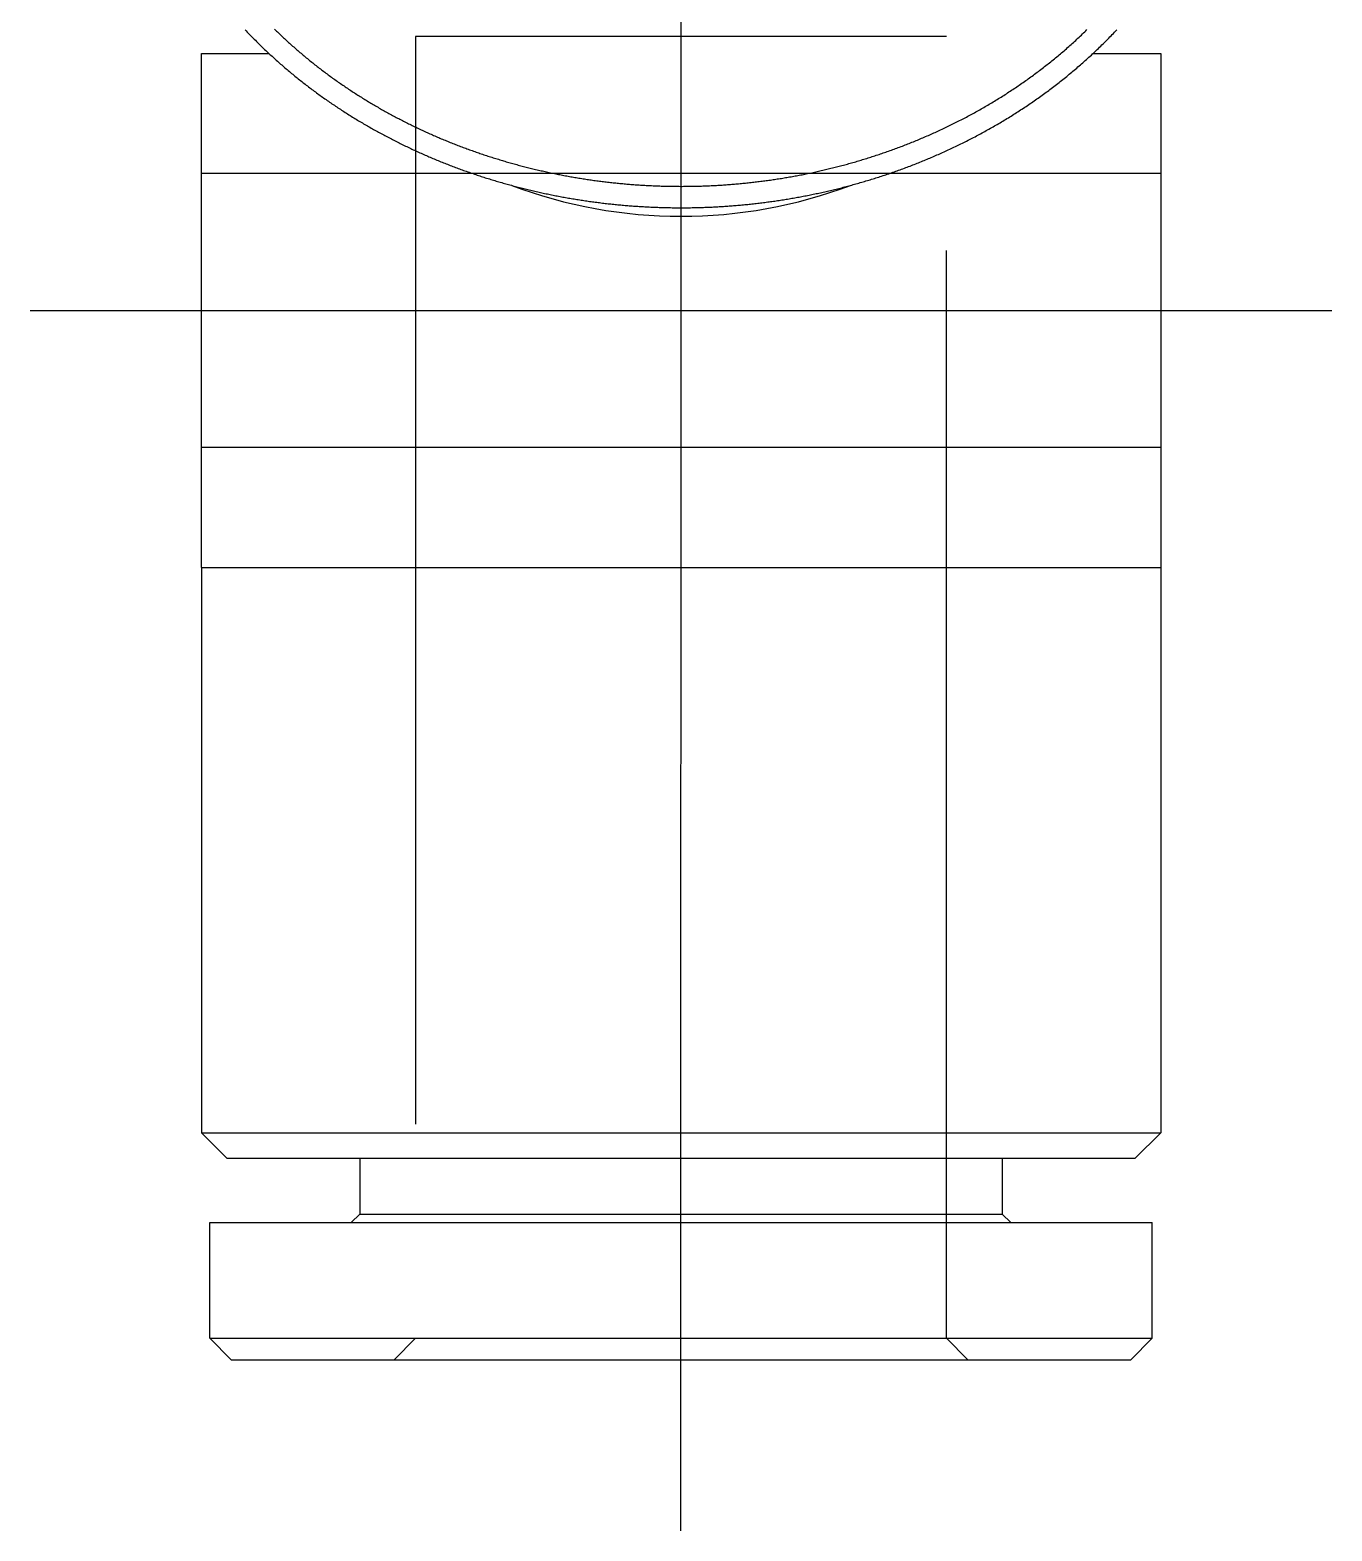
# Model space of a CAD drawing. Extents: x -7.3 to 49.9, y -18.1 to 26.5.
# Drawn here: x 33.76 to 48.96, y -2 to 15.52 of the extents above; entities that cross this region are included whole.
import ezdxf

# ---------------------------------------------------------------- set-up
doc = ezdxf.new("R2010")
doc.units = 0
doc.linetypes.add('CENTER', pattern=[50.8, 31.75, -6.35, 6.35, -6.35])
doc.linetypes.add('DASHED', pattern=[19.05, 12.7, -6.35])
doc.layers.get('0').update_dxf_attribs({"linetype": 'CONTINUOUS'})
doc.layers.add('CENTER', color=1, linetype='CENTER')

msp = doc.modelspace()

# ---------------------------------------------------------------- linework, layer by layer
at = {"color": 3, "linetype": 'DASHED'}
for p, q in [((38.2644, 15.45), (38.2644, 0.25)), ((44.4644, 15.45), (38.2644, 15.45)), ((44.4644, 0.25), (44.4644, 15.45)), ((46.9644, 13.85), (35.7644, 13.85)), ((46.9644, 10.65), (35.7644, 10.65)), ((38.2643, 0.25), (38.0143, 0)), ((44.4644, 0.25), (44.7144, 0))]:
    msp.add_line(p, q, dxfattribs=at)
at = {"color": 7, "linetype": 'CONTINUOUS'}
for p, q in [((35.7644, 9.25), (35.7644, 15.25)), ((35.7644, 15.25), (36.5551, 15.25)), ((46.1736, 15.25), (46.9644, 15.25)), ((46.9644, 15.25), (46.9644, 9.25)), ((35.7644, 9.25), (46.9644, 9.25)), ((35.7644, 9.25), (35.7644, 2.65)), ((46.9644, 9.25), (46.9644, 2.65)), ((35.7644, 2.65), (46.9644, 2.65)), ((36.0644, 2.35), (35.7644, 2.65)), ((46.6644, 2.35), (46.9644, 2.65)), ((46.6644, 2.35), (36.0644, 2.35)), ((37.6144, 2.35), (37.6144, 1.7)), ((45.1144, 2.35), (45.1144, 1.7)), ((35.8644, 1.6), (46.8644, 1.6)), ((35.8644, 0.25), (35.8644, 1.6)), ((37.6144, 1.7), (37.5144, 1.6)), ((37.6144, 1.7), (45.1144, 1.7)), ((45.1144, 1.7), (45.2144, 1.6)), ((46.8644, 0.25), (46.8644, 1.6)), ((35.8643, 0.25), (46.8644, 0.25)), ((35.8644, 0.25), (36.1144, 0)), ((46.6144, 0), (46.8644, 0.25)), ((36.1143, 0), (46.6144, 0))]:
    msp.add_line(p, q, dxfattribs=at)
at = {"color": 7}
for points in [[(36.2777, 15.5258, 0), (36.2893, 15.5136, 0), (36.3009, 15.5013, 0), (36.3125, 15.4891, 0), (36.3242, 15.477, 0), (36.3359, 15.4648, 0), (36.3477, 15.4527, 0), (36.3594, 15.4407, 0), (36.3712, 15.4286, 0), (36.3831, 15.4167, 0), (36.395, 15.4047, 0), (36.4069, 15.3928, 0), (36.4188, 15.3809, 0), (36.4308, 15.369, 0), (36.4428, 15.3572, 0), (36.4549, 15.3454, 0), (36.467, 15.3337, 0), (36.4791, 15.322, 0), (36.4912, 15.3103, 0), (36.5034, 15.2987, 0), (36.5156, 15.2871, 0), (36.5279, 15.2755, 0), (36.5401, 15.2639, 0), (36.5524, 15.2524, 0), (36.5648, 15.241, 0), (36.5772, 15.2295, 0), (36.5896, 15.2181, 0), (36.602, 15.2068, 0), (36.6145, 15.1955, 0), (36.627, 15.1842, 0), (36.6395, 15.1729, 0), (36.6521, 15.1617, 0), (36.6647, 15.1505, 0), (36.6773, 15.1394, 0), (36.6899, 15.1282, 0), (36.7026, 15.1172, 0), (36.7154, 15.1061, 0), (36.7281, 15.0951, 0), (36.7409, 15.0841, 0), (36.7537, 15.0732, 0), (36.7665, 15.0623, 0), (36.7794, 15.0514, 0), (36.7923, 15.0406, 0), (36.8052, 15.0298, 0), (36.8182, 15.019, 0), (36.8312, 15.0083, 0), (36.8442, 14.9976, 0), (36.8572, 14.987, 0), (36.8703, 14.9764, 0), (36.8834, 14.9658, 0), (36.8965, 14.9552, 0), (36.9097, 14.9447, 0), (36.9229, 14.9343, 0), (36.9361, 14.9238, 0), (36.9494, 14.9134, 0), (36.9626, 14.903, 0), (36.9759, 14.8927, 0), (36.9893, 14.8824, 0), (37.0026, 14.8722, 0), (37.016, 14.8619, 0), (37.0294, 14.8518, 0), (37.0429, 14.8416, 0), (37.0563, 14.8315, 0), (37.0698, 14.8214, 0), (37.0833, 14.8114, 0), (37.0969, 14.8014, 0), (37.1105, 14.7914, 0), (37.1241, 14.7815, 0), (37.1377, 14.7716, 0), (37.1513, 14.7617, 0), (37.165, 14.7519, 0), (37.1787, 14.7421, 0), (37.1925, 14.7324, 0), (37.2062, 14.7227, 0), (37.22, 14.713, 0), (37.2338, 14.7033, 0), (37.2476, 14.6937, 0), (37.2615, 14.6842, 0), (37.2754, 14.6746, 0), (37.2893, 14.6651, 0), (37.3032, 14.6557, 0), (37.3172, 14.6463, 0), (37.3311, 14.6369, 0), (37.3451, 14.6275, 0), (37.3592, 14.6182, 0), (37.3732, 14.6089, 0), (37.3873, 14.5997, 0), (37.4014, 14.5905, 0), (37.4155, 14.5813, 0), (37.4296, 14.5722, 0), (37.4438, 14.5631, 0), (37.458, 14.5541, 0), (37.4722, 14.5451, 0), (37.4864, 14.5361, 0), (37.5007, 14.5271, 0), (37.515, 14.5182, 0), (37.5293, 14.5094, 0), (37.5436, 14.5005, 0), (37.5579, 14.4917, 0), (37.5723, 14.483, 0), (37.5867, 14.4743, 0), (37.6011, 14.4656, 0), (37.6155, 14.4569, 0), (37.63, 14.4483, 0), (37.6445, 14.4398, 0), (37.659, 14.4312, 0), (37.6735, 14.4227, 0), (37.688, 14.4143, 0), (37.7026, 14.4058, 0), (37.7171, 14.3975, 0), (37.7317, 14.3891, 0), (37.7463, 14.3808, 0), (37.761, 14.3725, 0), (37.7756, 14.3643, 0), (37.7903, 14.3561, 0), (37.805, 14.3479, 0), (37.8197, 14.3398, 0), (37.8344, 14.3317, 0), (37.8492, 14.3237, 0), (37.864, 14.3157, 0), (37.8787, 14.3077, 0), (37.8935, 14.2997, 0), (37.9084, 14.2918, 0), (37.9232, 14.284, 0), (37.9381, 14.2762, 0), (37.953, 14.2684, 0), (37.9678, 14.2606, 0), (37.9828, 14.2529, 0), (37.9977, 14.2452, 0), (38.0126, 14.2376, 0), (38.0276, 14.23, 0), (38.0426, 14.2224, 0), (38.0576, 14.2149, 0), (38.0726, 14.2074, 0), (38.0876, 14.2, 0), (38.1027, 14.1926, 0), (38.1177, 14.1852, 0), (38.1328, 14.1779, 0), (38.1479, 14.1706, 0), (38.163, 14.1633, 0), (38.1782, 14.1561, 0), (38.1933, 14.1489, 0), (38.2085, 14.1418, 0), (38.2236, 14.1347, 0), (38.2388, 14.1276, 0), (38.254, 14.1206, 0), (38.2692, 14.1136, 0), (38.2845, 14.1066, 0), (38.2997, 14.0997, 0), (38.315, 14.0928, 0), (38.3303, 14.0859, 0), (38.3456, 14.0791, 0), (38.3609, 14.0724, 0), (38.3762, 14.0656, 0), (38.3915, 14.0589, 0), (38.4069, 14.0523, 0), (38.4223, 14.0456, 0), (38.4376, 14.0391, 0), (38.453, 14.0325, 0), (38.4684, 14.026, 0), (38.4839, 14.0195, 0), (38.4993, 14.0131, 0), (38.5148, 14.0067, 0), (38.5302, 14.0003, 0), (38.5457, 13.994, 0), (38.5612, 13.9877, 0), (38.5767, 13.9815, 0), (38.5922, 13.9752, 0), (38.6078, 13.9691, 0), (38.6233, 13.9629, 0), (38.6389, 13.9568, 0), (38.6544, 13.9508, 0), (38.67, 13.9447, 0), (38.6856, 13.9387, 0), (38.7012, 13.9328, 0), (38.7169, 13.9269, 0), (38.7325, 13.921, 0), (38.7481, 13.9152, 0), (38.7638, 13.9093, 0), (38.7795, 13.9036, 0), (38.7952, 13.8978, 0), (38.8109, 13.8921, 0), (38.8266, 13.8865, 0), (38.8423, 13.8809, 0), (38.858, 13.8753, 0), (38.8738, 13.8697, 0), (38.8895, 13.8642, 0), (38.9053, 13.8588, 0), (38.9211, 13.8533, 0), (38.9369, 13.8479, 0), (38.9527, 13.8425, 0), (38.9685, 13.8372, 0), (38.9844, 13.8319, 0), (39.0002, 13.8267, 0), (39.016, 13.8215, 0), (39.0319, 13.8163, 0), (39.0478, 13.8111, 0), (39.0637, 13.806, 0), (39.0796, 13.801, 0), (39.0955, 13.7959, 0), (39.1114, 13.7909, 0), (39.1273, 13.786, 0), (39.1433, 13.7811, 0), (39.1592, 13.7762, 0), (39.1752, 13.7713, 0), (39.1911, 13.7665, 0), (39.2071, 13.7617, 0), (39.2231, 13.757, 0), (39.2391, 13.7523, 0), (39.2551, 13.7476, 0), (39.2712, 13.743, 0), (39.2872, 13.7384, 0), (39.3032, 13.7338, 0), (39.3193, 13.7293, 0), (39.3353, 13.7248, 0), (39.3514, 13.7204, 0), (39.3675, 13.716, 0), (39.3836, 13.7116, 0), (39.3997, 13.7073, 0), (39.4158, 13.703, 0), (39.4319, 13.6987, 0), (39.448, 13.6945, 0), (39.4642, 13.6903, 0), (39.4803, 13.6861, 0), (39.4965, 13.682, 0), (39.5126, 13.6779, 0), (39.5288, 13.6739, 0), (39.545, 13.6698, 0), (39.5612, 13.6659, 0), (39.5774, 13.6619, 0), (39.5936, 13.658, 0), (39.6098, 13.6542, 0), (39.626, 13.6503, 0), (39.6422, 13.6465, 0), (39.6585, 13.6428, 0), (39.6747, 13.6391, 0), (39.691, 13.6354, 0), (39.7072, 13.6317, 0), (39.7235, 13.6281, 0), (39.7398, 13.6245, 0), (39.7561, 13.621, 0), (39.7724, 13.6175, 0), (39.7887, 13.614, 0), (39.805, 13.6106, 0), (39.8213, 13.6072, 0), (39.8376, 13.6039, 0), (39.854, 13.6005, 0), (39.8703, 13.5973, 0), (39.8866, 13.594, 0), (39.903, 13.5908, 0), (39.9193, 13.5876, 0), (39.9357, 13.5845, 0), (39.9521, 13.5814, 0), (39.9685, 13.5783, 0), (39.9848, 13.5753, 0), (40.0012, 13.5723, 0), (40.0176, 13.5693, 0), (40.034, 13.5664, 0), (40.0505, 13.5635, 0), (40.0669, 13.5607, 0), (40.0833, 13.5579, 0), (40.0997, 13.5551, 0), (40.1162, 13.5523, 0), (40.1326, 13.5496, 0), (40.149, 13.547, 0), (40.1655, 13.5443, 0), (40.182, 13.5418, 0), (40.1984, 13.5392, 0), (40.2149, 13.5367, 0), (40.2314, 13.5342, 0), (40.2479, 13.5317, 0), (40.2643, 13.5293, 0), (40.2808, 13.5269, 0), (40.2973, 13.5246, 0), (40.3138, 13.5223, 0), (40.3303, 13.52, 0), (40.3468, 13.5178, 0), (40.3634, 13.5156, 0), (40.3799, 13.5134, 0), (40.3964, 13.5113, 0), (40.4129, 13.5092, 0), (40.4295, 13.5072, 0), (40.446, 13.5052, 0), (40.4626, 13.5032, 0), (40.4791, 13.5012, 0), (40.4956, 13.4993, 0), (40.5122, 13.4975, 0), (40.5288, 13.4956, 0), (40.5453, 13.4938, 0), (40.5619, 13.4921, 0), (40.5785, 13.4903, 0), (40.595, 13.4887, 0), (40.6116, 13.487, 0), (40.6282, 13.4854, 0), (40.6448, 13.4838, 0), (40.6614, 13.4823, 0), (40.678, 13.4807, 0), (40.6946, 13.4793, 0), (40.7112, 13.4778, 0), (40.7278, 13.4764, 0), (40.7444, 13.4751, 0), (40.761, 13.4737, 0), (40.7776, 13.4725, 0), (40.7942, 13.4712, 0), (40.8108, 13.47, 0), (40.8274, 13.4688, 0), (40.8441, 13.4676, 0), (40.8607, 13.4665, 0), (40.8773, 13.4655, 0), (40.8939, 13.4644, 0), (40.9106, 13.4634, 0), (40.9272, 13.4625, 0), (40.9438, 13.4615, 0), (40.9605, 13.4606, 0), (40.9771, 13.4598, 0), (40.9937, 13.4589, 0), (41.0104, 13.4582, 0), (41.027, 13.4574, 0), (41.0437, 13.4567, 0), (41.0603, 13.456, 0), (41.0769, 13.4554, 0), (41.0936, 13.4548, 0), (41.1102, 13.4542, 0), (41.1269, 13.4536, 0), (41.1435, 13.4531, 0), (41.1602, 13.4527, 0), (41.1768, 13.4523, 0), (41.1935, 13.4519, 0), (41.2101, 13.4515, 0), (41.2268, 13.4512, 0), (41.2434, 13.4509, 0), (41.2601, 13.4507, 0), (41.2767, 13.4504, 0), (41.2934, 13.4503, 0), (41.31, 13.4501, 0), (41.3267, 13.45, 0), (41.3433, 13.45, 0), (41.36, 13.4499, 0), (41.3767, 13.4499, 0), (41.3933, 13.45, 0), (41.41, 13.4501, 0), (41.4266, 13.4502, 0), (41.4433, 13.4503, 0), (41.4599, 13.4505, 0), (41.4766, 13.4507, 0), (41.4933, 13.451, 0), (41.5099, 13.4513, 0), (41.5266, 13.4516, 0), (41.5433, 13.452, 0), (41.5599, 13.4524, 0), (41.5766, 13.4529, 0), (41.5932, 13.4533, 0), (41.6099, 13.4538, 0), (41.6266, 13.4544, 0), (41.6432, 13.455, 0), (41.6599, 13.4556, 0), (41.6766, 13.4563, 0), (41.6932, 13.457, 0), (41.7099, 13.4577, 0), (41.7266, 13.4585, 0), (41.7432, 13.4593, 0), (41.7599, 13.4601, 0), (41.7765, 13.461, 0), (41.7932, 13.4619, 0), (41.8099, 13.4629, 0), (41.8265, 13.4639, 0), (41.8432, 13.4649, 0), (41.8599, 13.4659, 0), (41.8765, 13.467, 0), (41.8932, 13.4682, 0), (41.9099, 13.4693, 0), (41.9265, 13.4706, 0), (41.9432, 13.4718, 0), (41.9598, 13.4731, 0), (41.9765, 13.4744, 0), (41.9932, 13.4758, 0), (42.0098, 13.4771, 0), (42.0265, 13.4786, 0), (42.0431, 13.48, 0), (42.0598, 13.4815, 0), (42.0765, 13.4831, 0), (42.0931, 13.4847, 0), (42.1098, 13.4863, 0), (42.1264, 13.4879, 0), (42.1431, 13.4896, 0), (42.1598, 13.4913, 0), (42.1764, 13.4931, 0), (42.1931, 13.4949, 0), (42.2097, 13.4967, 0), (42.2264, 13.4986, 0), (42.243, 13.5005, 0), (42.2597, 13.5024, 0), (42.2763, 13.5044, 0), (42.293, 13.5064, 0), (42.3096, 13.5085, 0), (42.3263, 13.5106, 0), (42.3429, 13.5127, 0), (42.3596, 13.5148, 0), (42.3762, 13.517, 0), (42.3929, 13.5193, 0), (42.4095, 13.5216, 0), (42.4261, 13.5239, 0), (42.4428, 13.5262, 0), (42.4594, 13.5286, 0), (42.4761, 13.531, 0), (42.4927, 13.5335, 0), (42.5094, 13.536, 0), (42.526, 13.5385, 0), (42.5427, 13.5411, 0), (42.5593, 13.5437, 0), (42.5759, 13.5463, 0), (42.5926, 13.549, 0), (42.6092, 13.5518, 0), (42.6259, 13.5545, 0), (42.6425, 13.5573, 0), (42.6591, 13.5602, 0), (42.6758, 13.563, 0), (42.6924, 13.5659, 0), (42.7091, 13.5689, 0), (42.7257, 13.5719, 0), (42.7423, 13.5749, 0), (42.759, 13.578, 0), (42.7756, 13.5811, 0), (42.7923, 13.5842, 0), (42.8089, 13.5874, 0), (42.8255, 13.5906, 0), (42.8422, 13.5939, 0), (42.8588, 13.5972, 0), (42.8754, 13.6005, 0), (42.8921, 13.6039, 0), (42.9087, 13.6073, 0), (42.9253, 13.6108, 0), (42.942, 13.6143, 0), (42.9586, 13.6178, 0), (42.9752, 13.6214, 0), (42.9919, 13.625, 0), (43.0085, 13.6287, 0), (43.0251, 13.6324, 0), (43.0418, 13.6361, 0), (43.0584, 13.6399, 0), (43.075, 13.6437, 0), (43.0916, 13.6476, 0), (43.1083, 13.6515, 0), (43.1249, 13.6554, 0), (43.1415, 13.6594, 0), (43.1581, 13.6634, 0), (43.1748, 13.6675, 0), (43.1914, 13.6716, 0), (43.208, 13.6757, 0), (43.2246, 13.6799, 0), (43.2412, 13.6841, 0), (43.2579, 13.6884, 0), (43.2745, 13.6927, 0), (43.2911, 13.697, 0), (43.3077, 13.7014, 0), (43.3243, 13.7059, 0), (43.341, 13.7103, 0), (43.3576, 13.7148, 0), (43.3742, 13.7194, 0), (43.3908, 13.724, 0), (43.4074, 13.7286, 0), (43.424, 13.7333, 0), (43.4406, 13.738, 0), (43.4572, 13.7428, 0), (43.4739, 13.7476, 0), (43.4905, 13.7525, 0), (43.5071, 13.7574, 0), (43.5237, 13.7623, 0), (43.5403, 13.7673, 0), (43.5569, 13.7723, 0), (43.5735, 13.7773, 0), (43.5901, 13.7824, 0), (43.6067, 13.7876, 0), (43.6233, 13.7928, 0), (43.6399, 13.798, 0), (43.6565, 13.8033, 0), (43.6731, 13.8086, 0), (43.6897, 13.814, 0), (43.7063, 13.8194, 0), (43.7229, 13.8248, 0), (43.7395, 13.8303, 0), (43.7561, 13.8359, 0), (43.7727, 13.8414, 0), (43.7892, 13.8471, 0), (43.8058, 13.8527, 0), (43.8224, 13.8584, 0), (43.839, 13.8642, 0), (43.8556, 13.87, 0), (43.8722, 13.8758, 0), (43.8888, 13.8817, 0), (43.9054, 13.8877, 0), (43.922, 13.8937, 0), (43.9386, 13.8997, 0), (43.9552, 13.9058, 0), (43.9718, 13.9119, 0), (43.9883, 13.9181, 0), (44.0049, 13.9243, 0), (44.0215, 13.9305, 0), (44.0381, 13.9369, 0), (44.0547, 13.9432, 0), (44.0713, 13.9496, 0), (44.0879, 13.9561, 0), (44.1045, 13.9626, 0), (44.121, 13.9691, 0), (44.1376, 13.9757, 0), (44.1542, 13.9823, 0), (44.1708, 13.989, 0), (44.1874, 13.9958, 0), (44.2039, 14.0025, 0), (44.2205, 14.0094, 0), (44.2371, 14.0163, 0), (44.2536, 14.0232, 0), (44.2702, 14.0302, 0), (44.2867, 14.0372, 0), (44.3033, 14.0443, 0), (44.3198, 14.0514, 0), (44.3364, 14.0585, 0), (44.3529, 14.0658, 0), (44.3694, 14.073, 0), (44.386, 14.0803, 0), (44.4025, 14.0877, 0), (44.419, 14.0951, 0), (44.4355, 14.1026, 0), (44.452, 14.1101, 0), (44.4685, 14.1177, 0), (44.485, 14.1253, 0), (44.5015, 14.1329, 0), (44.518, 14.1406, 0), (44.5345, 14.1484, 0), (44.5509, 14.1562, 0), (44.5674, 14.1641, 0), (44.5838, 14.172, 0), (44.6003, 14.18, 0), (44.6167, 14.188, 0), (44.6332, 14.196, 0), (44.6496, 14.2041, 0), (44.666, 14.2123, 0), (44.6824, 14.2205, 0), (44.6988, 14.2288, 0), (44.7152, 14.2371, 0), (44.7316, 14.2455, 0), (44.748, 14.2539, 0), (44.7643, 14.2624, 0), (44.7807, 14.2709, 0), (44.797, 14.2795, 0), (44.8134, 14.2881, 0), (44.8297, 14.2968, 0), (44.846, 14.3055, 0), (44.8623, 14.3143, 0), (44.8786, 14.3231, 0), (44.8949, 14.332, 0), (44.9112, 14.341, 0), (44.9274, 14.3499, 0), (44.9437, 14.359, 0), (44.9599, 14.3681, 0), (44.9762, 14.3772, 0), (44.9924, 14.3864, 0), (45.0086, 14.3957, 0), (45.0248, 14.405, 0), (45.041, 14.4144, 0), (45.0571, 14.4238, 0), (45.0733, 14.4333, 0), (45.0894, 14.4428, 0), (45.1056, 14.4524, 0), (45.1217, 14.462, 0), (45.1378, 14.4717, 0), (45.1539, 14.4814, 0), (45.17, 14.4912, 0), (45.186, 14.5011, 0), (45.2021, 14.511, 0), (45.2181, 14.5209, 0), (45.2341, 14.5309, 0), (45.25, 14.541, 0), (45.266, 14.5511, 0), (45.2819, 14.5612, 0), (45.2978, 14.5714, 0), (45.3137, 14.5817, 0), (45.3296, 14.592, 0), (45.3454, 14.6024, 0), (45.3613, 14.6128, 0), (45.3771, 14.6233, 0), (45.3928, 14.6338, 0), (45.4086, 14.6443, 0), (45.4243, 14.655, 0), (45.44, 14.6656, 0), (45.4556, 14.6763, 0), (45.4713, 14.6871, 0), (45.4869, 14.6979, 0), (45.5025, 14.7088, 0), (45.518, 14.7197, 0), (45.5336, 14.7307, 0), (45.5491, 14.7417, 0), (45.5646, 14.7527, 0), (45.58, 14.7638, 0), (45.5954, 14.775, 0), (45.6108, 14.7862, 0), (45.6261, 14.7975, 0), (45.6415, 14.8088, 0), (45.6568, 14.8201, 0), (45.672, 14.8315, 0), (45.6872, 14.8429, 0), (45.7024, 14.8544, 0), (45.7176, 14.866, 0), (45.7327, 14.8776, 0), (45.7478, 14.8892, 0), (45.7629, 14.9009, 0), (45.7779, 14.9126, 0), (45.7929, 14.9244, 0), (45.8079, 14.9362, 0), (45.8228, 14.948, 0), (45.8377, 14.9599, 0), (45.8525, 14.9719, 0), (45.8673, 14.9839, 0), (45.8821, 14.9959, 0), (45.8968, 15.008, 0), (45.9115, 15.0201, 0), (45.9262, 15.0323, 0), (45.9408, 15.0445, 0), (45.9554, 15.0568, 0), (45.9699, 15.0691, 0), (45.9844, 15.0814, 0), (45.9989, 15.0938, 0), (46.0133, 15.1063, 0), (46.0277, 15.1187, 0), (46.042, 15.1313, 0), (46.0563, 15.1438, 0), (46.0706, 15.1564, 0), (46.0848, 15.1691, 0), (46.099, 15.1818, 0), (46.1131, 15.1945, 0), (46.1272, 15.2073, 0), (46.1412, 15.2201, 0), (46.1552, 15.2329, 0), (46.1691, 15.2458, 0), (46.183, 15.2588, 0), (46.1969, 15.2718, 0), (46.2107, 15.2848, 0), (46.2245, 15.2978, 0), (46.2382, 15.3109, 0), (46.2518, 15.3241, 0), (46.2654, 15.3373, 0), (46.279, 15.3505, 0), (46.2925, 15.3638, 0), (46.306, 15.3771, 0), (46.3194, 15.3904, 0), (46.3328, 15.4038, 0), (46.3461, 15.4172, 0), (46.3594, 15.4306, 0), (46.3726, 15.4441, 0), (46.3858, 15.4576, 0), (46.3989, 15.4712, 0), (46.412, 15.4848, 0), (46.425, 15.4984, 0), (46.438, 15.5121, 0), (46.4509, 15.5258, 0)], [(36.6179, 15.5357, 0), (36.6294, 15.5244, 0), (36.641, 15.5132, 0), (36.6526, 15.502, 0), (36.6642, 15.4908, 0), (36.6759, 15.4796, 0), (36.6876, 15.4685, 0), (36.6993, 15.4574, 0), (36.7111, 15.4464, 0), (36.7229, 15.4354, 0), (36.7347, 15.4244, 0), (36.7466, 15.4134, 0), (36.7584, 15.4025, 0), (36.7704, 15.3916, 0), (36.7823, 15.3807, 0), (36.7943, 15.3699, 0), (36.8063, 15.3591, 0), (36.8183, 15.3484, 0), (36.8304, 15.3377, 0), (36.8425, 15.327, 0), (36.8547, 15.3163, 0), (36.8668, 15.3057, 0), (36.879, 15.2951, 0), (36.8912, 15.2846, 0), (36.9035, 15.274, 0), (36.9158, 15.2635, 0), (36.9281, 15.2531, 0), (36.9404, 15.2427, 0), (36.9528, 15.2323, 0), (36.9652, 15.2219, 0), (36.9776, 15.2116, 0), (36.9901, 15.2013, 0), (37.0026, 15.1911, 0), (37.0151, 15.1808, 0), (37.0276, 15.1707, 0), (37.0402, 15.1605, 0), (37.0528, 15.1504, 0), (37.0654, 15.1403, 0), (37.0781, 15.1302, 0), (37.0908, 15.1202, 0), (37.1035, 15.1102, 0), (37.1162, 15.1003, 0), (37.129, 15.0904, 0), (37.1418, 15.0805, 0), (37.1546, 15.0706, 0), (37.1675, 15.0608, 0), (37.1804, 15.0511, 0), (37.1933, 15.0413, 0), (37.2062, 15.0316, 0), (37.2191, 15.0219, 0), (37.2321, 15.0123, 0), (37.2451, 15.0027, 0), (37.2582, 14.9931, 0), (37.2712, 14.9836, 0), (37.2843, 14.9741, 0), (37.2974, 14.9646, 0), (37.3106, 14.9552, 0), (37.3238, 14.9457, 0), (37.3369, 14.9364, 0), (37.3502, 14.9271, 0), (37.3634, 14.9178, 0), (37.3767, 14.9085, 0), (37.39, 14.8993, 0), (37.4033, 14.8901, 0), (37.4166, 14.8809, 0), (37.43, 14.8718, 0), (37.4434, 14.8627, 0), (37.4568, 14.8536, 0), (37.4702, 14.8446, 0), (37.4837, 14.8356, 0), (37.4972, 14.8267, 0), (37.5107, 14.8178, 0), (37.5242, 14.8089, 0), (37.5378, 14.8, 0), (37.5513, 14.7912, 0), (37.5649, 14.7825, 0), (37.5786, 14.7737, 0), (37.5922, 14.765, 0), (37.6059, 14.7563, 0), (37.6196, 14.7477, 0), (37.6333, 14.7391, 0), (37.647, 14.7305, 0), (37.6608, 14.722, 0), (37.6745, 14.7135, 0), (37.6883, 14.705, 0), (37.7022, 14.6966, 0), (37.716, 14.6882, 0), (37.7299, 14.6799, 0), (37.7438, 14.6716, 0), (37.7577, 14.6633, 0), (37.7716, 14.655, 0), (37.7855, 14.6468, 0), (37.7995, 14.6386, 0), (37.8135, 14.6305, 0), (37.8275, 14.6224, 0), (37.8415, 14.6143, 0), (37.8556, 14.6063, 0), (37.8696, 14.5983, 0), (37.8837, 14.5903, 0), (37.8978, 14.5824, 0), (37.912, 14.5745, 0), (37.9261, 14.5666, 0), (37.9403, 14.5588, 0), (37.9545, 14.551, 0), (37.9687, 14.5433, 0), (37.9829, 14.5356, 0), (37.9971, 14.5279, 0), (38.0114, 14.5202, 0), (38.0257, 14.5126, 0), (38.0399, 14.5051, 0), (38.0543, 14.4975, 0), (38.0686, 14.49, 0), (38.0829, 14.4826, 0), (38.0973, 14.4751, 0), (38.1117, 14.4677, 0), (38.1261, 14.4604, 0), (38.1405, 14.4531, 0), (38.1549, 14.4458, 0), (38.1694, 14.4385, 0), (38.1839, 14.4313, 0), (38.1983, 14.4241, 0), (38.2128, 14.417, 0), (38.2274, 14.4099, 0), (38.2419, 14.4028, 0), (38.2564, 14.3958, 0), (38.271, 14.3888, 0), (38.2856, 14.3818, 0), (38.3002, 14.3749, 0), (38.3148, 14.368, 0), (38.3294, 14.3612, 0), (38.3441, 14.3544, 0), (38.3587, 14.3476, 0), (38.3734, 14.3408, 0), (38.3881, 14.3341, 0), (38.4028, 14.3275, 0), (38.4175, 14.3208, 0), (38.4322, 14.3142, 0), (38.447, 14.3076, 0), (38.4617, 14.3011, 0), (38.4765, 14.2946, 0), (38.4913, 14.2882, 0), (38.5061, 14.2817, 0), (38.5209, 14.2754, 0), (38.5358, 14.269, 0), (38.5506, 14.2627, 0), (38.5655, 14.2564, 0), (38.5803, 14.2502, 0), (38.5952, 14.244, 0), (38.6101, 14.2378, 0), (38.6251, 14.2316, 0), (38.64, 14.2255, 0), (38.6549, 14.2195, 0), (38.6699, 14.2134, 0), (38.6849, 14.2075, 0), (38.6998, 14.2015, 0), (38.7148, 14.1956, 0), (38.7299, 14.1897, 0), (38.7449, 14.1838, 0), (38.7599, 14.178, 0), (38.775, 14.1722, 0), (38.79, 14.1665, 0), (38.8051, 14.1608, 0), (38.8202, 14.1551, 0), (38.8353, 14.1495, 0), (38.8504, 14.1439, 0), (38.8656, 14.1383, 0), (38.8807, 14.1328, 0), (38.8959, 14.1273, 0), (38.911, 14.1218, 0), (38.9262, 14.1164, 0), (38.9414, 14.111, 0), (38.9566, 14.1056, 0), (38.9718, 14.1003, 0), (38.987, 14.095, 0), (39.0023, 14.0898, 0), (39.0175, 14.0846, 0), (39.0328, 14.0794, 0), (39.048, 14.0742, 0), (39.0633, 14.0691, 0), (39.0786, 14.0641, 0), (39.0939, 14.059, 0), (39.1092, 14.054, 0), (39.1246, 14.0491, 0), (39.1399, 14.0441, 0), (39.1553, 14.0392, 0), (39.1706, 14.0344, 0), (39.186, 14.0295, 0), (39.2014, 14.0248, 0), (39.2168, 14.02, 0), (39.2322, 14.0153, 0), (39.2476, 14.0106, 0), (39.263, 14.0059, 0), (39.2785, 14.0013, 0), (39.2939, 13.9968, 0), (39.3094, 13.9922, 0), (39.3248, 13.9877, 0), (39.3403, 13.9832, 0), (39.3558, 13.9788, 0), (39.3713, 13.9744, 0), (39.3868, 13.97, 0), (39.4023, 13.9657, 0), (39.4178, 13.9614, 0), (39.4334, 13.9571, 0), (39.4489, 13.9529, 0), (39.4645, 13.9487, 0), (39.48, 13.9446, 0), (39.4956, 13.9404, 0), (39.5112, 13.9364, 0), (39.5268, 13.9323, 0), (39.5424, 13.9283, 0), (39.558, 13.9243, 0), (39.5736, 13.9204, 0), (39.5892, 13.9164, 0), (39.6049, 13.9126, 0), (39.6205, 13.9087, 0), (39.6362, 13.9049, 0), (39.6518, 13.9011, 0), (39.6675, 13.8974, 0), (39.6832, 13.8937, 0), (39.6989, 13.89, 0), (39.7146, 13.8864, 0), (39.7303, 13.8828, 0), (39.746, 13.8793, 0), (39.7617, 13.8757, 0), (39.7774, 13.8722, 0), (39.7931, 13.8688, 0), (39.8089, 13.8654, 0), (39.8246, 13.862, 0), (39.8404, 13.8586, 0), (39.8562, 13.8553, 0), (39.8719, 13.852, 0), (39.8877, 13.8488, 0), (39.9035, 13.8456, 0), (39.9193, 13.8424, 0), (39.9351, 13.8393, 0), (39.9509, 13.8362, 0), (39.9667, 13.8331, 0), (39.9825, 13.8301, 0), (39.9984, 13.8271, 0), (40.0142, 13.8241, 0), (40.03, 13.8212, 0), (40.0459, 13.8183, 0), (40.0617, 13.8154, 0), (40.0776, 13.8126, 0), (40.0935, 13.8098, 0), (40.1093, 13.807, 0), (40.1252, 13.8043, 0), (40.1411, 13.8016, 0), (40.157, 13.799, 0), (40.1729, 13.7964, 0), (40.1888, 13.7938, 0), (40.2047, 13.7913, 0), (40.2206, 13.7887, 0), (40.2365, 13.7863, 0), (40.2525, 13.7838, 0), (40.2684, 13.7814, 0), (40.2843, 13.7791, 0), (40.3003, 13.7767, 0), (40.3162, 13.7744, 0), (40.3322, 13.7722, 0), (40.3481, 13.7699, 0), (40.3641, 13.7677, 0), (40.3801, 13.7656, 0), (40.396, 13.7635, 0), (40.412, 13.7614, 0), (40.428, 13.7593, 0), (40.444, 13.7573, 0), (40.46, 13.7553, 0), (40.476, 13.7534, 0), (40.492, 13.7514, 0), (40.508, 13.7496, 0), (40.524, 13.7477, 0), (40.54, 13.7459, 0), (40.556, 13.7441, 0), (40.572, 13.7424, 0), (40.5881, 13.7407, 0), (40.6041, 13.739, 0), (40.6201, 13.7374, 0), (40.6362, 13.7358, 0), (40.6522, 13.7342, 0), (40.6683, 13.7327, 0), (40.6843, 13.7312, 0), (40.7003, 13.7297, 0), (40.7164, 13.7283, 0), (40.7325, 13.7269, 0), (40.7485, 13.7256, 0), (40.7646, 13.7243, 0), (40.7806, 13.723, 0), (40.7967, 13.7217, 0), (40.8128, 13.7205, 0), (40.8289, 13.7193, 0), (40.8449, 13.7182, 0), (40.861, 13.7171, 0), (40.8771, 13.716, 0), (40.8932, 13.715, 0), (40.9093, 13.714, 0), (40.9254, 13.713, 0), (40.9414, 13.712, 0), (40.9575, 13.7111, 0), (40.9736, 13.7103, 0), (40.9897, 13.7094, 0), (41.0058, 13.7086, 0), (41.0219, 13.7079, 0), (41.038, 13.7072, 0), (41.0541, 13.7065, 0), (41.0702, 13.7058, 0), (41.0863, 13.7052, 0), (41.1024, 13.7046, 0), (41.1185, 13.704, 0), (41.1346, 13.7035, 0), (41.1507, 13.703, 0), (41.1668, 13.7026, 0), (41.1829, 13.7022, 0), (41.199, 13.7018, 0), (41.2151, 13.7015, 0), (41.2312, 13.7012, 0), (41.2474, 13.7009, 0), (41.2635, 13.7006, 0), (41.2796, 13.7004, 0), (41.2957, 13.7003, 0), (41.3118, 13.7001, 0), (41.3279, 13.7, 0), (41.344, 13.7, 0), (41.3601, 13.6999, 0), (41.3763, 13.6999, 0), (41.3924, 13.7, 0), (41.4085, 13.7001, 0), (41.4246, 13.7002, 0), (41.4407, 13.7003, 0), (41.4568, 13.7005, 0), (41.473, 13.7007, 0), (41.4891, 13.701, 0), (41.5052, 13.7013, 0), (41.5213, 13.7016, 0), (41.5374, 13.7019, 0), (41.5536, 13.7023, 0), (41.5697, 13.7028, 0), (41.5858, 13.7032, 0), (41.6019, 13.7037, 0), (41.618, 13.7043, 0), (41.6342, 13.7048, 0), (41.6503, 13.7054, 0), (41.6664, 13.7061, 0), (41.6825, 13.7067, 0), (41.6986, 13.7075, 0), (41.7148, 13.7082, 0), (41.7309, 13.709, 0), (41.747, 13.7098, 0), (41.7631, 13.7106, 0), (41.7792, 13.7115, 0), (41.7954, 13.7124, 0), (41.8115, 13.7134, 0), (41.8276, 13.7144, 0), (41.8437, 13.7154, 0), (41.8598, 13.7165, 0), (41.876, 13.7176, 0), (41.8921, 13.7187, 0), (41.9082, 13.7199, 0), (41.9243, 13.7211, 0), (41.9404, 13.7223, 0), (41.9566, 13.7236, 0), (41.9727, 13.7249, 0), (41.9888, 13.7263, 0), (42.0049, 13.7276, 0), (42.021, 13.7291, 0), (42.0371, 13.7305, 0), (42.0533, 13.732, 0), (42.0694, 13.7335, 0), (42.0855, 13.7351, 0), (42.1016, 13.7367, 0), (42.1177, 13.7383, 0), (42.1338, 13.74, 0), (42.1499, 13.7417, 0), (42.166, 13.7434, 0), (42.1821, 13.7452, 0), (42.1982, 13.747, 0), (42.2144, 13.7488, 0), (42.2305, 13.7507, 0), (42.2466, 13.7526, 0), (42.2627, 13.7546, 0), (42.2788, 13.7566, 0), (42.2949, 13.7586, 0), (42.311, 13.7606, 0), (42.3271, 13.7627, 0), (42.3432, 13.7649, 0), (42.3593, 13.767, 0), (42.3754, 13.7692, 0), (42.3915, 13.7715, 0), (42.4076, 13.7737, 0), (42.4236, 13.776, 0), (42.4397, 13.7784, 0), (42.4558, 13.7808, 0), (42.4719, 13.7832, 0), (42.488, 13.7856, 0), (42.5041, 13.7881, 0), (42.5202, 13.7906, 0), (42.5363, 13.7932, 0), (42.5524, 13.7958, 0), (42.5685, 13.7984, 0), (42.5846, 13.8011, 0), (42.6007, 13.8038, 0), (42.6168, 13.8065, 0), (42.6329, 13.8093, 0), (42.6489, 13.8121, 0), (42.665, 13.815, 0), (42.6811, 13.8179, 0), (42.6972, 13.8208, 0), (42.7133, 13.8238, 0), (42.7294, 13.8268, 0), (42.7455, 13.8298, 0), (42.7615, 13.8329, 0), (42.7776, 13.836, 0), (42.7937, 13.8392, 0), (42.8098, 13.8424, 0), (42.8259, 13.8456, 0), (42.842, 13.8489, 0), (42.858, 13.8522, 0), (42.8741, 13.8555, 0), (42.8902, 13.8589, 0), (42.9063, 13.8623, 0), (42.9223, 13.8658, 0), (42.9384, 13.8693, 0), (42.9545, 13.8728, 0), (42.9706, 13.8764, 0), (42.9866, 13.88, 0), (43.0027, 13.8836, 0), (43.0188, 13.8873, 0), (43.0349, 13.8911, 0), (43.0509, 13.8948, 0), (43.067, 13.8986, 0), (43.0831, 13.9025, 0), (43.0991, 13.9064, 0), (43.1152, 13.9103, 0), (43.1312, 13.9142, 0), (43.1473, 13.9182, 0), (43.1634, 13.9223, 0), (43.1794, 13.9264, 0), (43.1955, 13.9305, 0), (43.2115, 13.9347, 0), (43.2276, 13.9389, 0), (43.2437, 13.9431, 0), (43.2597, 13.9474, 0), (43.2758, 13.9517, 0), (43.2918, 13.9561, 0), (43.3079, 13.9605, 0), (43.3239, 13.9649, 0), (43.34, 13.9694, 0), (43.356, 13.9739, 0), (43.3721, 13.9785, 0), (43.3881, 13.9831, 0), (43.4042, 13.9877, 0), (43.4202, 13.9924, 0), (43.4362, 13.9971, 0), (43.4523, 14.0019, 0), (43.4683, 14.0067, 0), (43.4844, 14.0115, 0), (43.5004, 14.0164, 0), (43.5164, 14.0213, 0), (43.5325, 14.0263, 0), (43.5485, 14.0313, 0), (43.5645, 14.0364, 0), (43.5805, 14.0415, 0), (43.5966, 14.0466, 0), (43.6126, 14.0518, 0), (43.6286, 14.057, 0), (43.6446, 14.0623, 0), (43.6607, 14.0676, 0), (43.6767, 14.0729, 0), (43.6927, 14.0783, 0), (43.7087, 14.0837, 0), (43.7247, 14.0892, 0), (43.7408, 14.0947, 0), (43.7568, 14.1003, 0), (43.7728, 14.1059, 0), (43.7888, 14.1115, 0), (43.8048, 14.1172, 0), (43.8208, 14.1229, 0), (43.8368, 14.1287, 0), (43.8529, 14.1345, 0), (43.8689, 14.1404, 0), (43.8849, 14.1463, 0), (43.9009, 14.1523, 0), (43.9169, 14.1583, 0), (43.9329, 14.1643, 0), (43.9489, 14.1704, 0), (43.9649, 14.1765, 0), (43.9809, 14.1827, 0), (43.997, 14.1889, 0), (44.013, 14.1952, 0), (44.029, 14.2015, 0), (44.0449, 14.2079, 0), (44.0609, 14.2143, 0), (44.0769, 14.2207, 0), (44.0929, 14.2272, 0), (44.1089, 14.2338, 0), (44.1249, 14.2404, 0), (44.1409, 14.247, 0), (44.1568, 14.2537, 0), (44.1728, 14.2604, 0), (44.1888, 14.2672, 0), (44.2047, 14.274, 0), (44.2207, 14.2809, 0), (44.2366, 14.2878, 0), (44.2526, 14.2948, 0), (44.2685, 14.3018, 0), (44.2845, 14.3088, 0), (44.3004, 14.3159, 0), (44.3163, 14.3231, 0), (44.3322, 14.3303, 0), (44.3482, 14.3375, 0), (44.3641, 14.3448, 0), (44.38, 14.3521, 0), (44.3959, 14.3595, 0), (44.4117, 14.367, 0), (44.4276, 14.3744, 0), (44.4435, 14.382, 0), (44.4594, 14.3895, 0), (44.4752, 14.3972, 0), (44.4911, 14.4048, 0), (44.5069, 14.4126, 0), (44.5227, 14.4203, 0), (44.5386, 14.4282, 0), (44.5544, 14.436, 0), (44.5702, 14.4439, 0), (44.586, 14.4519, 0), (44.6018, 14.4599, 0), (44.6176, 14.468, 0), (44.6333, 14.4761, 0), (44.6491, 14.4842, 0), (44.6649, 14.4925, 0), (44.6806, 14.5007, 0), (44.6963, 14.509, 0), (44.7121, 14.5174, 0), (44.7278, 14.5258, 0), (44.7435, 14.5342, 0), (44.7592, 14.5428, 0), (44.7749, 14.5513, 0), (44.7905, 14.5599, 0), (44.8062, 14.5686, 0), (44.8218, 14.5773, 0), (44.8375, 14.586, 0), (44.8531, 14.5949, 0), (44.8687, 14.6037, 0), (44.8843, 14.6126, 0), (44.8999, 14.6216, 0), (44.9155, 14.6306, 0), (44.931, 14.6397, 0), (44.9466, 14.6488, 0), (44.9621, 14.6579, 0), (44.9776, 14.6672, 0), (44.9932, 14.6764, 0), (45.0086, 14.6857, 0), (45.0241, 14.6951, 0), (45.0396, 14.7045, 0), (45.055, 14.714, 0), (45.0705, 14.7235, 0), (45.0859, 14.7331, 0), (45.1013, 14.7427, 0), (45.1166, 14.7524, 0), (45.132, 14.7621, 0), (45.1473, 14.7719, 0), (45.1626, 14.7817, 0), (45.1779, 14.7916, 0), (45.1931, 14.8015, 0), (45.2084, 14.8114, 0), (45.2236, 14.8215, 0), (45.2388, 14.8315, 0), (45.2539, 14.8416, 0), (45.2691, 14.8518, 0), (45.2842, 14.862, 0), (45.2992, 14.8722, 0), (45.3143, 14.8825, 0), (45.3293, 14.8929, 0), (45.3443, 14.9033, 0), (45.3593, 14.9137, 0), (45.3743, 14.9242, 0), (45.3892, 14.9347, 0), (45.4041, 14.9453, 0), (45.4189, 14.956, 0), (45.4338, 14.9666, 0), (45.4486, 14.9773, 0), (45.4634, 14.9881, 0), (45.4781, 14.9989, 0), (45.4928, 15.0098, 0), (45.5075, 15.0207, 0), (45.5222, 15.0316, 0), (45.5368, 15.0426, 0), (45.5514, 15.0536, 0), (45.5659, 15.0647, 0), (45.5805, 15.0758, 0), (45.5949, 15.087, 0), (45.6094, 15.0982, 0), (45.6238, 15.1094, 0), (45.6382, 15.1207, 0), (45.6526, 15.1321, 0), (45.6669, 15.1435, 0), (45.6812, 15.1549, 0), (45.6954, 15.1663, 0), (45.7096, 15.1779, 0), (45.7238, 15.1894, 0), (45.7379, 15.201, 0), (45.752, 15.2126, 0), (45.7661, 15.2243, 0), (45.7801, 15.236, 0), (45.7941, 15.2478, 0), (45.8081, 15.2596, 0), (45.822, 15.2714, 0), (45.8358, 15.2833, 0), (45.8497, 15.2952, 0), (45.8635, 15.3072, 0), (45.8772, 15.3192, 0), (45.8909, 15.3312, 0), (45.9046, 15.3433, 0), (45.9182, 15.3555, 0), (45.9318, 15.3676, 0), (45.9453, 15.3798, 0), (45.9588, 15.3921, 0), (45.9722, 15.4043, 0), (45.9856, 15.4167, 0), (45.999, 15.429, 0), (46.0123, 15.4414, 0), (46.0256, 15.4539, 0), (46.0388, 15.4663, 0), (46.052, 15.4788, 0), (46.0651, 15.4914, 0), (46.0782, 15.504, 0), (46.0913, 15.5166, 0), (46.1043, 15.5293, 0)]]:
    msp.add_polyline3d(points, dxfattribs=at)
at = {"color": 7, "linetype": 'CONTINUOUS'}
msp.add_arc((41.3644, 18.95), 5.6, 249.32801, 290.67199, dxfattribs=at)
at = {"layer": 'CENTER', "color": 1, "linetype": 'CENTER'}
for p, q in [((41.3643, -2), (41.3644, 26.55)), ((33.7644, 12.25), (48.9644, 12.25))]:
    msp.add_line(p, q, dxfattribs=at)

doc.saveas('drawing.dxf')
